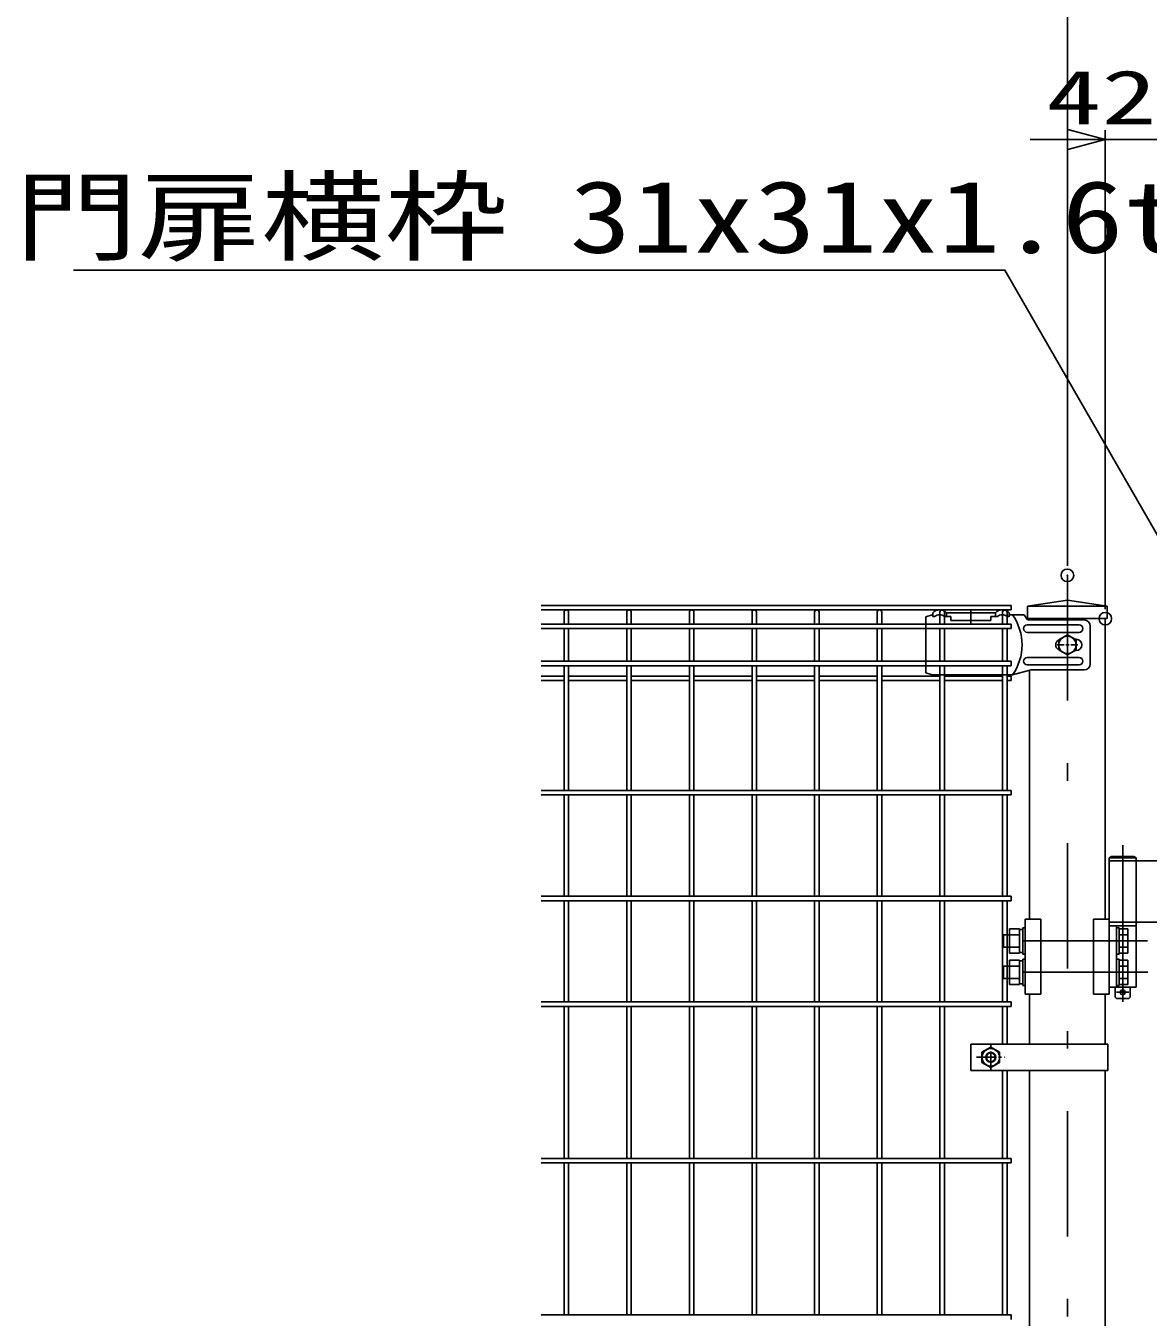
# Model space of a CAD drawing. Units: millimetres, scale not verified. Extents: x -4455 to 4455, y -3150 to 3150.
# Drawn here: x -538 to 358, y -9 to 1023 of the extents above; entities that cross this region are included whole.
import ezdxf
from ezdxf.enums import TextEntityAlignment as Align

# ---------------------------------------------------------------- set-up
doc = ezdxf.new("R2010")
doc.units = ezdxf.units.MM
doc.header["$LTSCALE"] = 20
doc.header["$PDMODE"] = 32
doc.header["$PDSIZE"] = 10
for name, pattern in [('USER1', [10.7, 5, -2.5, 0.7, -2.5]), ('USER2', [0.375, 0.25, -0.125]), ('USER4', [1.125, 0.75, -0.125, 0.125, -0.125])]:
    doc.linetypes.add(name, pattern=pattern)
for name, color, linetype, lineweight in [('0-0_外形線', 7, 'Continuous', 25), ('0-1_寸法線', 4, 'Continuous', 25), ('0-2_0', 3, 'USER2', 25), ('0-5_軸線', 2, 'USER1', 25), ('0-7_丁番', 3, 'Continuous', 25), ('0-B_LAYER06', 3, 'Continuous', 25), ('0-D_継手', 3, 'Continuous', 25), ('0-E_2', 7, 'Continuous', 25), ('1-3_NER', 30, 'Continuous', 25)]:
    doc.layers.add(name, color=color, linetype=linetype, lineweight=lineweight)
doc.layers.add('0-3_DEFPOINTS', color=7, linetype='Continuous')
doc.styles.add('ＭＳ ゴシック', font='')
doc.styles.get('ＭＳ ゴシック').set_extended_font_data('MS Gothic')

# ---------------------------------------------------------------- blocks, each defined once
blk = doc.blocks.new('_Open30')
at = {"layer": '0-2_0', "color": 4, "linetype": 'Continuous'}
blk.add_line((0, 0), (-20, 0), dxfattribs=at)
blk.add_lwpolyline([(-20, 5.36), (0, 0), (-20, -5.36)], dxfattribs=at)
blk = doc.blocks.new('tu')
at = {"layer": '0-B_LAYER06'}
for p, q in [((141270.7, 81320.2), (141028.6, 81320.2)), ((141270.7, 81292.7), (141270.7, 81352.7)), ((141560.7, 81292.7), (141460.7, 81292.7)), ((141490.7, 81352.7), (142270.7, 81352.7)), ((141490.7, 81292.7), (141490.7, 81352.7)), ((141560.7, 81292.7), (141560.7, 81232.7)), ((141880.7, 81400.2), (141880.7, 81185.2)), ((142300.7, 81292.7), (142200.7, 81292.7)), ((142270.7, 81292.7), (142270.7, 81352.7)), ((142460.7, 81292.7), (142490.7, 81292.7)), ((142490.7, 81292.7), (142490.7, 81352.7)), ((142500.1, 81320.2), (142600.1, 81288.2)), ((139974.8, 80540.2), (139974.8, 81140.2)), ((140153.5, 81160.2), (140980.1, 81160.2)), ((140153.5, 81040.2), (140980.1, 81040.2)), ((140200.4, 80930.2), (140218.9, 80930.2)), ((140340.1, 81000.2), (140201.6, 80920.2)), ((140340.1, 81000.2), (140201.6, 80920.2)), ((140201.6, 80920.2), (140201.6, 80760.2)), ((140201.6, 80920.2), (140201.6, 80760.2)), ((140340.1, 80894.2), (140340.1, 81005.8)), ((140478.7, 80920.2), (140340.1, 81000.2)), ((140478.7, 80920.2), (140340.1, 81000.2)), ((140478.7, 80760.2), (140478.7, 80920.2)), ((140478.7, 80760.2), (140478.7, 80920.2)), ((140286.1, 80840.2), (140174.6, 80840.2)), ((140200.4, 80750.2), (140218.9, 80750.2)), ((140201.6, 80760.2), (140340.1, 80680.2)), ((140201.6, 80760.2), (140340.1, 80680.2)), ((140313.1, 80840.2), (140367.1, 80840.2)), ((140340.1, 80813.2), (140340.1, 80867.2)), ((140340.1, 80786.2), (140340.1, 80674.7)), ((140340.1, 80680.2), (140478.7, 80760.2)), ((140340.1, 80680.2), (140478.7, 80760.2)), ((140394.1, 80840.2), (140505.7, 80840.2)), ((140153.5, 80640.2), (140980.1, 80640.2)), ((140153.5, 80520.2), (140980.1, 80520.2)), ((140918.6, 80440.2), (140074.8, 80440.2)), ((140918.6, 80440.2), (141217.1, 80360.2)), ((142500.1, 80360.2), (141217.1, 80360.2)), ((142500.1, 80360.2), (142600.1, 80392.2))]:
    blk.add_line(p, q, dxfattribs=at)
for points in [[(141300.7, 81292.7), (141270.7, 81292.7), (141270.7, 81352.7)], [(141560.7, 81232.7), (142200.7, 81232.7), (142200.7, 81292.7)]]:
    blk.add_lwpolyline(points, dxfattribs=at)
blk.add_circle((140340.1, 80840.2), 138.6, dxfattribs=at)
blk.add_circle((140340.1, 80840.2), 138.6, dxfattribs=at)
for centre, radius, start, end in [((141894.4, 80840.2), 830.1, 144.67551, 215.32453), ((141380.7, 81250.7), 150, 42.83468, 137.16667), ((141380.7, 81203.3), 120, 48.1895, 131.81049), ((142380.7, 81250.7), 150, 42.83331, 137.16532), ((142380.7, 81203.3), 120, 48.1895, 131.81051), ((140074.8, 81140.2), 100, 90.00001, 179.99999), ((140153.5, 81100.2), 60, 90, 270), ((140980.1, 81100.2), 60, 270, 90), ((140200.4, 80840.2), 90, 90, 270), ((140435.6, 80840.2), 90, 299.99756, 60.00244), ((140074.8, 80540.2), 100, 180.00001, 270), ((140153.5, 80580.2), 60, 90, 270), ((140980.1, 80580.2), 60, 270, 90)]:
    blk.add_arc(centre, radius, start, end, dxfattribs=at)
at = {"layer": '0-D_継手'}
for p in [(141028.6, 81320.2), (140074.8, 81240.2)]:
    blk.add_line(p, (140975.1, 81240.2), dxfattribs=at)
at = {"layer": '0-E_2', "color": 3}
blk.add_line((142600.1, 80392.2), (142600.1, 81288.2), dxfattribs=at)

msp = doc.modelspace()

# ---------------------------------------------------------------- linework, layer by layer
at = {"layer": '0-0_外形線'}
for p, q in [((293.46, 563.66), (261.71, 558.98)), ((261.71, 558.98), (325.21, 558.98)), ((261.71, 558.98), (272.21, 558.98)), ((261.71, 558.98), (261.71, 548.98)), ((261.71, 558.98), (272.21, 558.98)), ((261.71, 558.98), (272.21, 558.98)), ((293.46, 563.66), (325.21, 558.98)), ((325.21, 558.98), (325.21, 548.98)), ((325.21, 548.98), (261.71, 548.98)), ((263.21, 547.98), (263.21, 548.98)), ((323.71, 548.98), (323.71, 308.98)), ((263.21, 308.98), (263.21, 507.23)), ((259.84, 308.98), (259.84, 248.98)), ((272.32, 308.98), (259.84, 308.98)), ((272.32, 308.98), (272.32, 248.98)), ((326.73, 308.98), (314.26, 308.98)), ((314.26, 308.98), (314.26, 248.98)), ((326.73, 308.98), (326.73, 248.98)), ((272.32, 248.98), (259.84, 248.98)), ((263.21, 209.06), (263.21, 248.98)), ((326.73, 248.98), (314.26, 248.98)), ((323.71, 248.98), (323.71, 209.06)), ((263.21, -701.6), (263.21, 188.06)), ((323.71, 188.06), (323.71, -701.6))]:
    msp.add_line(p, q, dxfattribs=at)
at = {"layer": '0-0_外形線', "color": 2}
msp.add_line((337.58, 367.96), (337.58, 242.75), dxfattribs=at)
at = {"layer": '0-1_寸法線'}
for p, q in [((293.46, 591.04), (293.46, 1079.2)), ((323.71, 556.48), (323.71, 939.2)), ((293.71, 931.7), (263.71, 931.7)), ((323.71, 931.7), (366.46, 931.7))]:
    msp.add_line(p, q, dxfattribs=at)
msp.add_lwpolyline([(-499.91, 827.47), (243.54, 827.47), (487.95, 402.5)], dxfattribs=at)
at = {"layer": '0-3_DEFPOINTS'}
for p in [(293.46, 583.54), (323.71, 548.98)]:
    msp.add_point(p, dxfattribs=at)
at = {"layer": '0-5_軸線'}
for p, q in [((293.46, 583.54), (293.46, -1289.95)), ((357.49, 291.48), (230.19, 291.48)), ((357.55, 266.48), (230.25, 266.48))]:
    msp.add_line(p, q, dxfattribs=at)
at = {"layer": '0-7_丁番'}
for p, q in [((328.58, 358.98), (326.73, 357.98)), ((326.73, 357.98), (326.73, 254.48)), ((326.73, 357.98), (348.43, 357.98)), ((339.23, 355.48), (326.73, 355.48)), ((328.58, 358.98), (346.58, 358.98)), ((339.23, 355.48), (366.46, 355.48)), ((346.58, 358.98), (348.43, 357.98)), ((348.43, 357.98), (348.43, 306.48)), ((247.33, 301.27), (255.33, 301.27)), ((247.33, 281.64), (247.33, 301.27)), ((255.33, 301.27), (255.33, 281.64)), ((257.83, 300.65), (255.33, 300.65)), ((326.73, 306.48), (366.46, 306.48)), ((348.42, 303.48), (326.73, 303.48)), ((332.73, 303.48), (332.73, 254.48)), ((334.73, 301.95), (332.73, 301.95)), ((334.73, 301.95), (334.73, 280.95)), ((334.73, 301.27), (341.73, 301.27)), ((341.73, 301.27), (341.73, 281.64)), ((348.42, 306.48), (348.42, 254.48)), ((247.33, 296.45), (242.33, 296.45)), ((242.33, 296.45), (242.33, 286.45)), ((247.33, 296.36), (255.33, 296.36)), ((334.73, 296.36), (341.73, 296.36)), ((242.33, 286.45), (247.33, 286.45)), ((247.33, 286.55), (255.33, 286.55)), ((255.33, 281.64), (247.33, 281.64)), ((255.33, 282.25), (257.83, 282.25)), ((257.83, 280.95), (259.83, 280.95)), ((334.73, 280.95), (332.73, 280.95)), ((334.73, 286.55), (341.73, 286.55)), ((341.73, 281.64), (334.73, 281.64)), ((247.33, 271.45), (242.33, 271.45)), ((247.33, 256.64), (247.33, 276.27)), ((247.33, 276.27), (255.33, 276.27)), ((247.33, 271.36), (255.33, 271.36)), ((255.33, 276.27), (255.33, 256.64)), ((257.83, 275.65), (255.33, 275.65)), ((257.83, 276.95), (257.83, 255.95)), ((259.83, 276.95), (257.83, 276.95)), ((334.73, 276.95), (332.73, 276.95)), ((334.73, 276.95), (334.73, 255.95)), ((334.73, 276.27), (341.73, 276.27)), ((334.73, 271.36), (341.73, 271.36)), ((341.73, 276.27), (341.73, 256.64)), ((247.33, 261.55), (255.33, 261.55)), ((334.73, 261.55), (341.73, 261.55)), ((255.33, 256.64), (247.33, 256.64)), ((255.33, 257.25), (257.83, 257.25)), ((257.83, 255.95), (259.83, 255.95)), ((348.42, 254.48), (326.73, 254.48)), ((331.58, 254.48), (331.58, 246.48)), ((332.58, 250.48), (342.58, 250.48)), ((334.73, 255.95), (332.73, 255.95)), ((341.73, 256.64), (334.73, 256.64)), ((343.58, 254.48), (343.58, 246.48)), ((332.58, 245.48), (331.58, 246.48)), ((332.58, 245.48), (342.58, 245.48)), ((342.58, 245.48), (343.58, 246.48))]:
    msp.add_line(p, q, dxfattribs=at)
for points in [[(259.83, 301.95), (257.83, 301.95), (257.83, 280.95)], [(242.33, 271.45), (242.33, 261.45), (247.33, 261.45)]]:
    msp.add_lwpolyline(points, dxfattribs=at)
msp.add_circle((337.58, 250.48), 2, dxfattribs=at)
at = {"layer": '0-B_LAYER06'}
for p, q in [((325.81, 209.06), (216.26, 209.06)), ((216.26, 209.06), (216.26, 188.06)), ((232.26, 206.64), (225.26, 202.6)), ((232.26, 206.64), (239.26, 202.6)), ((325.81, 188.06), (325.81, 209.06)), ((225.26, 194.52), (225.26, 202.6)), ((239.26, 194.52), (239.26, 202.6)), ((325.81, 188.06), (216.26, 188.06)), ((232.26, 190.48), (225.26, 194.52)), ((232.26, 190.48), (239.26, 194.52))]:
    msp.add_line(p, q, dxfattribs=at)
at = {"layer": '0-B_LAYER06', "color": 1, "linetype": 'USER4'}
for p, q in [((232.26, 188.33), (232.26, 208.5)), ((220.83, 198.56), (243.63, 198.56))]:
    msp.add_line(p, q, dxfattribs=at)
at = {"layer": '0-B_LAYER06', "color": 1}
for radius in [7, 3.5]:
    msp.add_circle((232.26, 198.56), radius, dxfattribs=at)
at = {"layer": '0-B_LAYER06'}
msp.add_circle((232.26, 198.56), 4, dxfattribs=at)
at = {"layer": '1-3_NER'}
for p, q in [((248.46, 559.58), (-126.54, 559.58)), ((248.46, 559.58), (248.46, 555.98)), ((248.46, 555.98), (-126.54, 555.98)), ((-108.34, 544.68), (-108.34, 554.18)), ((-104.74, 544.68), (-104.74, 554.18)), ((-58.34, 544.68), (-58.34, 554.18)), ((-54.74, 544.68), (-54.74, 554.18)), ((-8.34, 544.68), (-8.34, 554.18)), ((-4.74, 544.68), (-4.74, 554.18)), ((41.66, 544.68), (41.66, 554.18)), ((45.26, 544.68), (45.26, 554.18)), ((91.66, 544.68), (91.66, 554.18)), ((95.26, 544.68), (95.26, 554.18)), ((141.66, 544.68), (141.66, 554.18)), ((145.26, 544.68), (145.26, 554.18)), ((191.66, 544.68), (191.66, 554.18)), ((195.26, 544.68), (195.26, 554.18)), ((241.66, 544.68), (241.66, 554.18)), ((245.26, 544.68), (245.26, 554.18)), ((248.46, 544.68), (-126.54, 544.68)), ((248.46, 541.08), (-126.54, 541.08)), ((-108.34, 514.88), (-108.34, 541.08)), ((-104.74, 514.88), (-104.74, 541.08)), ((-58.34, 514.88), (-58.34, 541.08)), ((-54.74, 514.88), (-54.74, 541.08)), ((-8.34, 514.88), (-8.34, 541.08)), ((-4.74, 514.88), (-4.74, 541.08)), ((41.66, 514.88), (41.66, 541.08)), ((45.26, 514.88), (45.26, 541.08)), ((91.66, 514.88), (91.66, 541.08)), ((95.26, 514.88), (95.26, 541.08)), ((141.66, 514.88), (141.66, 541.08)), ((145.26, 514.88), (145.26, 541.08)), ((191.66, 514.88), (191.66, 541.08)), ((195.26, 514.88), (195.26, 541.08)), ((241.66, 514.88), (241.66, 541.08)), ((245.26, 514.88), (245.26, 541.08)), ((248.46, 544.68), (248.46, 541.08)), ((248.46, 514.88), (-126.54, 514.88)), ((248.46, 511.28), (-126.54, 511.28)), ((-108.34, 411.78), (-108.34, 511.28)), ((-104.74, 411.78), (-104.74, 511.28)), ((-58.34, 411.78), (-58.34, 511.28)), ((-54.74, 411.78), (-54.74, 511.28)), ((-8.34, 411.78), (-8.34, 511.28)), ((-4.74, 411.78), (-4.74, 511.28)), ((41.66, 411.78), (41.66, 511.28)), ((45.26, 411.78), (45.26, 511.28)), ((91.66, 411.78), (91.66, 511.28)), ((95.26, 411.78), (95.26, 511.28)), ((141.66, 411.78), (141.66, 511.28)), ((145.26, 411.78), (145.26, 511.28)), ((191.66, 411.78), (191.66, 511.28)), ((195.26, 411.78), (195.26, 511.28)), ((241.66, 411.78), (241.66, 511.28)), ((245.26, 411.78), (245.26, 511.28)), ((248.46, 514.88), (248.46, 511.28)), ((-108.34, 503.03), (-126.54, 503.03)), ((-108.34, 499.43), (-126.54, 499.43)), ((-58.34, 503.03), (-104.74, 503.03)), ((-58.34, 499.43), (-104.74, 499.43)), ((-8.34, 503.03), (-54.74, 503.03)), ((-8.34, 499.43), (-54.74, 499.43)), ((41.66, 503.03), (-4.74, 503.03)), ((41.66, 499.43), (-4.74, 499.43)), ((91.66, 503.03), (45.26, 503.03)), ((91.66, 499.43), (45.26, 499.43)), ((141.66, 503.03), (95.26, 503.03)), ((141.66, 499.43), (95.26, 499.43)), ((191.66, 503.03), (145.26, 503.03)), ((191.66, 499.43), (145.26, 499.43)), ((241.66, 503.03), (195.26, 503.03)), ((241.66, 499.43), (195.26, 499.43)), ((248.46, 503.03), (245.26, 503.03)), ((248.46, 499.43), (245.26, 499.43)), ((248.46, 503.03), (248.46, 499.43)), ((248.46, 411.78), (-126.54, 411.78)), ((248.46, 408.18), (-126.54, 408.18)), ((-108.34, 327.28), (-108.34, 408.18)), ((-104.74, 327.28), (-104.74, 408.18)), ((-58.34, 327.28), (-58.34, 408.18)), ((-54.74, 327.28), (-54.74, 408.18)), ((-8.34, 327.28), (-8.34, 408.18)), ((-4.74, 327.28), (-4.74, 408.18)), ((41.66, 327.28), (41.66, 408.18)), ((45.26, 327.28), (45.26, 408.18)), ((91.66, 327.28), (91.66, 408.18)), ((95.26, 327.28), (95.26, 408.18)), ((141.66, 327.28), (141.66, 408.18)), ((145.26, 327.28), (145.26, 408.18)), ((191.66, 327.28), (191.66, 408.18)), ((195.26, 327.28), (195.26, 408.18)), ((241.66, 327.28), (241.66, 408.18)), ((245.26, 327.28), (245.26, 408.18)), ((248.46, 411.78), (248.46, 408.18)), ((248.46, 327.28), (-126.54, 327.28)), ((248.46, 323.68), (-126.54, 323.68)), ((-108.34, 242.78), (-108.34, 323.68)), ((-104.74, 242.78), (-104.74, 323.68)), ((-58.34, 242.78), (-58.34, 323.68)), ((-54.74, 242.78), (-54.74, 323.68)), ((-8.34, 242.78), (-8.34, 323.68)), ((-4.74, 242.78), (-4.74, 323.68)), ((41.66, 242.78), (41.66, 323.68)), ((45.26, 242.78), (45.26, 323.68)), ((91.66, 242.78), (91.66, 323.68)), ((95.26, 242.78), (95.26, 323.68)), ((141.66, 242.78), (141.66, 323.68)), ((145.26, 242.78), (145.26, 323.68)), ((191.66, 242.78), (191.66, 323.68)), ((195.26, 242.78), (195.26, 323.68)), ((241.66, 242.78), (241.66, 323.68)), ((245.26, 242.78), (245.26, 323.68)), ((248.46, 327.28), (248.46, 323.68)), ((248.46, 242.78), (-126.54, 242.78)), ((248.46, 239.18), (-126.54, 239.18)), ((-108.34, 117.78), (-108.34, 239.18)), ((-104.74, 117.78), (-104.74, 239.18)), ((-58.34, 117.78), (-58.34, 239.18)), ((-54.74, 117.78), (-54.74, 239.18)), ((-8.34, 117.78), (-8.34, 239.18)), ((-4.74, 117.78), (-4.74, 239.18)), ((41.66, 117.78), (41.66, 239.18)), ((45.26, 117.78), (45.26, 239.18)), ((91.66, 117.78), (91.66, 239.18)), ((95.26, 117.78), (95.26, 239.18)), ((141.66, 117.78), (141.66, 239.18)), ((145.26, 117.78), (145.26, 239.18)), ((191.66, 117.78), (191.66, 239.18)), ((195.26, 117.78), (195.26, 239.18)), ((241.66, 209.06), (241.66, 239.18)), ((245.26, 209.06), (245.26, 239.18)), ((248.46, 242.78), (248.46, 239.18)), ((241.66, 117.78), (241.66, 188.06)), ((245.26, 117.78), (245.26, 188.06)), ((248.46, 117.78), (-126.54, 117.78)), ((248.46, 114.18), (-126.54, 114.18)), ((-108.34, -7.22), (-108.34, 114.18)), ((-104.74, -7.22), (-104.74, 114.18)), ((-58.34, -7.22), (-58.34, 114.18)), ((-54.74, -7.22), (-54.74, 114.18)), ((-8.34, -7.22), (-8.34, 114.18)), ((-4.74, -7.22), (-4.74, 114.18)), ((41.66, -7.22), (41.66, 114.18)), ((45.26, -7.22), (45.26, 114.18)), ((91.66, -7.22), (91.66, 114.18)), ((95.26, -7.22), (95.26, 114.18)), ((141.66, -7.22), (141.66, 114.18)), ((145.26, -7.22), (145.26, 114.18)), ((191.66, -7.22), (191.66, 114.18)), ((195.26, -7.22), (195.26, 114.18)), ((241.66, -7.22), (241.66, 114.18)), ((245.26, -7.22), (245.26, 114.18)), ((248.46, 117.78), (248.46, 114.18)), ((248.46, -7.22), (-126.54, -7.22)), ((248.46, -7.22), (248.46, -10.82))]:
    msp.add_line(p, q, dxfattribs=at)
for centre in [(-106.54, 554.18), (-56.54, 554.18), (-6.54, 554.18), (43.46, 554.18), (93.46, 554.18), (143.46, 554.18), (193.46, 554.18), (243.46, 554.18)]:
    msp.add_arc(centre, 1.8, 0, 180, dxfattribs=at)

# ---------------------------------------------------------------- block references
at = {"layer": '0-1_寸法線', "xscale": 1.5, "yscale": 1.5}
msp.add_blockref('_Open30', (323.71, 931.7), dxfattribs=at)
at = {"layer": '0-D_継手', "xscale": -0.05, "yscale": 0.05}
msp.add_blockref('tu', (7310.46, -3514.03), dxfattribs=at)

# ---------------------------------------------------------------- texts
at = {"layer": '0-1_寸法線', "color": 2, "style": 'ＭＳ ゴシック'}
for s, height, width, p in [('42.8', 43.26, 1.5, (276.51, 930.87)), ('門扉横枠 31x31x1.6t', 57.77, 1.25, (-547.1, 823.87))]:
    msp.add_text(s, height=height, dxfattribs=dict(at, width=width)).set_placement(p, align=Align.BOTTOM_LEFT)

doc.saveas('drawing.dxf')
